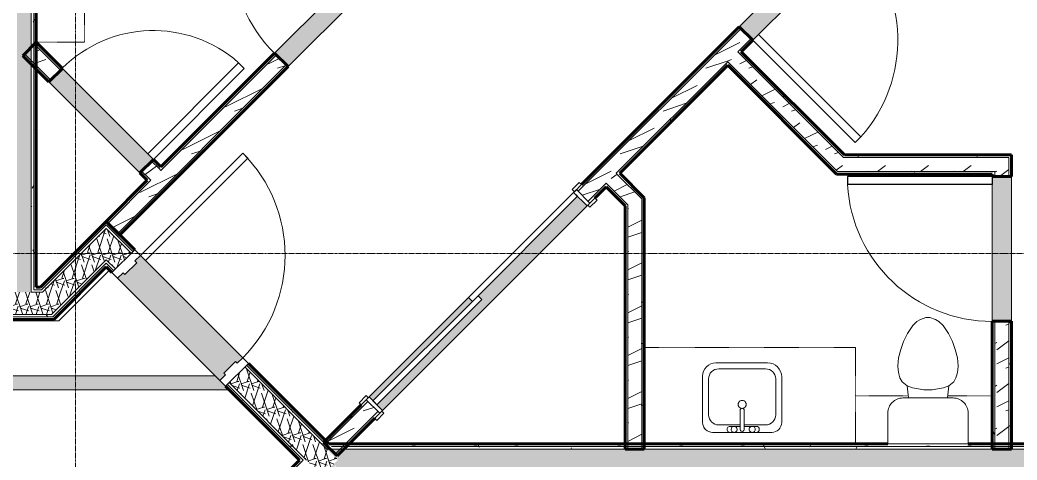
# Model space of a CAD drawing. Header units: inches. Extents: x -4169 to -1846, y 9706 to 12377.
# Drawn here: x -2514.2 to -2266.1, y 10415.8 to 10525.3 of the extents above; entities that cross this region are included whole.
import ezdxf

# ---------------------------------------------------------------- set-up
doc = ezdxf.new("R2010")
doc.units = ezdxf.units.IN
doc.header["$MEASUREMENT"] = 0
doc.linetypes.add('Dash', pattern=[0.25, 0.125, -0.125])
doc.linetypes.add('Grid Line 1_2_', pattern=[0.8749999999999999, 0.4999999999999999, -0.125, 0.125, -0.125])
for name, color, linetype, lineweight in [('0-1', 7, 'Continuous', 5), ('0-2', 7, 'Continuous', 18), ('A-DOOR', 31, 'Continuous', 18), ('A-DOOR-1', 250, 'Continuous', 9), ('A-DOOR-2', 90, 'Continuous', 30), ('A-DOOR-6', 31, 'Continuous', 30), ('A-DOOR-7', 31, 'Continuous', 9), ('A-DOOR-FRAM', 31, 'Continuous', 30), ('A-DOOR-FRAM-1', 90, 'Continuous', 30), ('A-FLOR-2', 7, 'Continuous', 18), ('A-WALL', 113, 'Continuous', 18), ('A-WALL-1', 8, 'Continuous', 5), ('A-WALL-3', 50, 'Continuous', 60), ('A-WALL-4', 7, 'Continuous', 18), ('A-WALL-PATT-1', 250, 'Continuous', 9), ('A-WALL-PATT-2', 253, 'Continuous', 9), ('A-WALL-PATT-4', 111, 'Continuous', 9), ('I-WALL', 2, 'Continuous', 18), ('I-WALL-2', 2, 'Continuous', 5), ('I-WALL-3', 2, 'Continuous', 60), ('P-SANR-FIXT-2', 250, 'Continuous', 9), ('Q-CASE-HDLN-1', 250, 'Dash', 9), ('S-BEAM', 12, 'Continuous', 9), ('S-GRID-1', 1, 'Grid Line 1_2_', 9)]:
    doc.layers.add(name, color=color, linetype=linetype, lineweight=lineweight)
pattern_1 = [(0, (0, 0), (20.48, 5.12), [0.845, -14.515, 0.845, -14.515, -81.92]), (0, (0, 0), (20.48, 5.12), [-30.72, 0.845, -29.875, 0.845, -14.515, -35.84]), (0, (0, 0), (20.48, 5.12), [-76.8, 0.845, -9.395, 0.845, -24.755]), (120, (7.68, 2.56), (-14.67405006737632, 15.1762002695053), [0.8449999999999999, -14.515, 0.8449999999999999, -14.515, -81.91999999999999]), (120, (7.68, 2.56), (-14.67405006737632, 15.1762002695053), [-30.72, 0.8449999999999999, -29.875, 0.8449999999999999, -14.515, -35.84]), (120, (7.68, 2.56), (-14.67405006737632, 15.1762002695053), [-76.79999999999998, 0.8449999999999999, -9.394999999999998, 0.8449999999999999, -24.755]), (240, (10.24, 12.8), (-5.805949932623669, -20.2962002695053), [0.845, -14.515, 0.845, -14.515, -81.92]), (240, (10.24, 12.8), (-5.805949932623669, -20.2962002695053), [-30.72, 0.845, -29.875, 0.845, -14.515, -35.84]), (240, (10.24, 12.8), (-5.805949932623669, -20.2962002695053), [-76.8, 0.845, -9.395, 0.845, -24.755])]
pattern_2 = [(216.87, (4.265, 10.662), (31.98716190389133, 21.32545714244463), [5.331, -47.981]), (206.565, (10.662, 7.464), (-10.66247606731217, -10.66200980650436), [11.921, -11.921]), (198.435, (10.662, 2.132), (-21.3244936496746, -10.66258686177925), [6.743999999999999, -26.974])]
pattern_3 = [(161.57, (0.32, 0.32), (-2.560496184573631, -0.0005373861552858683), [0, -18.214, 2.022, 0]), (18.43, (-0.32, 0.32), (-2.560496184573631, 0.0005373861552860904), [0, -18.214, 2.022, 0]), (108.43, (0.32, 0.32), (1.279220909290681, -6.400876726295667), [6.069999999999999, -14.166]), (71.57, (-0.32, 0.32), (1.279220909290681, 6.400876726295667), [6.07, -14.166])]

# ---------------------------------------------------------------- blocks, each defined once
blk = doc.blocks.new('OD_CW_Upper Cabinet - OD_CW_Upper Cabinet-1880938-ENLARGED RCP - 2ND FLOOR PLAN')
at = {"layer": 'Q-CASE-HDLN-1'}
for p, q in [((0.7377049180327883, -12.00000000000026), (13.77857795175512, -12.00000000000026)), ((23.69683188431338, -12.00000000000026), (36.73770491802802, -12.00000000000026)), ((36.73770491802802, -12.00000000000026), (36.73770491802802, -24.00000000000029))]:
    blk.add_line(p, q, dxfattribs=at)
blk = doc.blocks.new('Single-Flush - 36_ x 84_-1372839-ENLARGED RCP - 2ND FLOOR PLAN')
at = {"layer": 'A-DOOR-1'}
blk.add_arc((18.00000000000094, 2.374999999999582), 36.06659275674493, 93.17885224191846, 179.9999999999998, dxfattribs=at)
at = {"layer": 'A-DOOR-2'}
for p, q in [((16, 2.374999999999781), (16, 38.38609708243906)), ((18.00000000000094, 38.38609708243906), (16, 38.38609708243906)), ((18.00000000000094, 2.374999999999781), (18.00000000000094, 38.38609708243906)), ((18.00000000000094, 2.374999999999781), (16, 2.374999999999781))]:
    blk.add_line(p, q, dxfattribs=at)
blk = doc.blocks.new('Single-Flush - 32_ x 84_-1372862-ENLARGED RCP - 2ND FLOOR PLAN')
at = {"layer": 'A-DOOR-1'}
blk.add_arc((16.00000000000093, 2.37499999999944), 32.06659275674492, 93.57587052023096, 179.9999999999998, dxfattribs=at)
at = {"layer": 'A-DOOR-2'}
for p, q in [((14, 2.374999999999781), (14, 34.37916177666408)), ((16.00000000000093, 34.37916177666408), (14, 34.37916177666408)), ((16.00000000000093, 2.374999999999781), (16.00000000000093, 34.37916177666408)), ((16.00000000000093, 2.374999999999781), (14, 2.374999999999781))]:
    blk.add_line(p, q, dxfattribs=at)
blk = doc.blocks.new('FOLDING_SLIDING CLOSET - 72_ x 80_-1372885-ENLARGED RCP - 2ND FLOOR PLAN')
at = {"layer": 'A-DOOR-1'}
for p, q in [((-38.75000000000009, 3.250000000038078), (-36.25000000000008, 3.250000000038078)), ((-38.75000000000009, 2.500000000038504), (-38.75000000000009, 3.250000000038078)), ((-36.25000000000008, 2.500000000038504), (-38.75000000000009, 2.500000000038504)), ((-36.25000000000008, 3.250000000038078), (-36.25000000000008, 2.500000000038504)), ((36.24999999999989, 3.250000000038078), (38.74999999999988, 3.250000000038078)), ((36.24999999999989, 2.500000000038504), (36.24999999999989, 3.250000000038078)), ((38.74999999999988, 2.500000000038504), (36.24999999999989, 2.500000000038504)), ((38.74999999999988, 3.250000000038078), (38.74999999999988, 2.500000000038504)), ((-38.75000000000009, -2.250000000000026), (-36.25000000000011, -2.250000000000026)), ((-38.75000000000009, -3.000000000000026), (-38.75000000000009, -2.250000000000026)), ((-36.25000000000011, -2.250000000000026), (-36.25000000000011, -3.000000000000026)), ((36.24999999999987, -2.250000000000026), (38.74999999999987, -2.250000000000026)), ((36.24999999999987, -3.000000000000026), (36.24999999999987, -2.250000000000026)), ((38.74999999999987, -2.250000000000026), (38.74999999999987, -3.000000000000026)), ((-36.25000000000011, -3.000000000000026), (-38.75000000000009, -3.000000000000026)), ((38.74999999999987, -3.000000000000026), (36.24999999999987, -3.000000000000026))]:
    blk.add_line(p, q, dxfattribs=at)
at = {"layer": 'A-DOOR-2'}
for p, q in [((-1.000000000000097, 0.5000000000000034), (35.99999999999987, 0.5000000000000034)), ((-1.000000000000092, -0.8750000000000295), (-1.000000000000092, 0.5000000000000034)), ((35.99999999999987, 0.5000000000000034), (35.99999999999987, -0.8750000000000295)), ((-36.0000000000001, -0.8750000000000295), (0.9999999999999057, -0.8750000000000295)), ((-36.0000000000001, -2.250000000000026), (-36.0000000000001, -0.8750000000000295)), ((0.9999999999999057, -2.250000000000026), (-36.0000000000001, -2.250000000000026)), ((35.99999999999988, -0.8750000000000295), (-1.000000000000092, -0.8750000000000295)), ((0.9999999999999057, -0.8750000000000295), (0.9999999999999057, -2.250000000000026))]:
    blk.add_line(p, q, dxfattribs=at)
at = {"layer": 'A-DOOR-FRAM-1'}
for p, q in [((-37.00000000000011, 2.500000000038503), (-36.00000000000009, 2.500000000038503)), ((-37.00000000000011, -2.250000000000026), (-37.00000000000011, 2.500000000038503)), ((-36.00000000000009, 2.500000000038503), (-36.00000000000009, -2.250000000000026)), ((35.99999999999989, 2.500000000000038), (36.99999999999989, 2.500000000000038)), ((35.99999999999989, -2.249999999999949), (35.99999999999989, 2.500000000000038)), ((36.99999999999989, 2.500000000000038), (36.99999999999989, -2.249999999999949)), ((-36.00000000000009, -2.250000000000026), (-37.00000000000011, -2.250000000000026)), ((36.99999999999989, -2.249999999999949), (35.99999999999989, -2.249999999999949))]:
    blk.add_line(p, q, dxfattribs=at)
blk = doc.blocks.new('M_Sink Vanity-Square - 500 x 440mm-1352614-ENLARGED RCP - 2ND FLOOR PLAN')
at = {"layer": 'P-SANR-FIXT-2'}
for p, q in [((7.960206321459207, 7.092338626521206), (-6.72483304450216, 7.092338626521206)), ((7.960206321459207, 7.092338626521206), (-6.72483304450216, 7.092338626521206)), ((0.1176866364199141, 5.217338626521082), (-5.224833048619394, 5.217338626521082)), ((3.617686636420392, 7.09233862652119), (-2.882313363579914, 7.09233862652119)), ((-2.882313363579915, 5.592338626521194), (0.1176866364199142, 5.592338626521194)), ((0.1176866364199141, 6.328534093688524), (0.1176866364199141, 1.590181973732988)), ((1.117686636419917, 6.328534093688521), (1.117686636419917, 1.590181973732988)), ((1.117686636419917, 5.592338626521215), (3.617686636420392, 5.592338626521215)), ((6.460206321459268, 5.217338626521471), (1.117686636419917, 5.217338626521471)), ((-9.224833044502127, 4.592338626521225), (-9.224833044502127, -6.730496023265159)), ((-9.224833044502127, 4.592338626521225), (-9.224833044502127, -6.730496023265159)), ((-7.724833048619226, 2.717338626521233), (-7.724833048619226, -6.230496019147965)), ((8.96020632145928, -6.230496019148079), (8.96020632145928, 2.717338626521476)), ((10.46020632145958, -6.909627235334674), (10.46020632145958, 4.592338626520832)), ((10.46020632145958, -6.909627235334674), (10.46020632145958, 4.592338626520832)), ((-5.224833048619141, -8.730496019148047), (6.460206321459311, -8.730496019148047)), ((-5.724833048619284, -10.230496019148), (7.139337537646255, -10.230496019148)), ((-5.724833048619284, -10.230496019148), (7.139337537646255, -10.230496019148))]:
    blk.add_line(p, q, dxfattribs=at)
for centre, radius, start, end in [((-6.724833044502144, 4.592338626521225), 2.49999999999998, 90.00000000000031, 180), ((-6.724833044502144, 4.592338626521225), 2.49999999999998, 90.00000000000031, 180), ((-5.224833048619378, 2.717338626521233), 2.499999999999846, 90.00000000000034, 180), ((-2.882313363579915, 6.34233862652119), 0.7499999999999981, 90.00000000000037, 269.9999999999996), ((-1.882313363579992, 6.342338626521201), 0.7499999999999964, 359.9999999999996, 179.9999999999997), ((-1.882313363579992, 6.342338626521201), 0.7499999999999966, 180.0000000000001, 2.544443745170813e-13), ((0.6176866364199157, 6.328534093688521), 0.5000000000000021, 359.9999999999996, 179.9999999999996), ((2.617686636419992, 6.34233862652119), 0.7499999999999988, 359.9999999999996, 179.9999999999997), ((2.617686636419992, 6.342338626521196), 0.7499999999999976, 180.0000000000001, 359.9999999999994), ((3.617686636420392, 6.342338626521201), 0.7499999999999869, 269.9999999999996, 89.99999999999993), ((6.460206321459268, 2.717338626521459), 2.500000000000015, 2.989721400575706e-13, 90.00000000000007), ((7.960206321459204, 4.59233862652083), 2.500000000000379, 1.272221872585407e-14, 89.99999999999999), ((7.960206321459207, 4.592338626520832), 2.500000000000377, 359.9999999999996, 90.00000000000006), ((0.6176866364199195, 0.1250000000002011), 0.9999999999999981, 359.9999999999996, 179.9999999999997), ((0.6176866364199196, 0.1250000000002014), 0.9999999999999978, 180.0000000000001, 3.053332494204976e-13), ((0.6176866364199157, 1.590181973732988), 0.500000000000001, 180, 5.088887490341627e-14), ((-5.724833048619282, -6.730496023265157), 3.499999995882848, 180, 269.9999999999997), ((-5.724833048619284, -6.730496023265159), 3.499999995882846, 179.9999999999999, 269.9999999999997), ((-5.224833048619141, -6.230496019147965), 2.500000000000086, 180, 269.9999999999997), ((6.460206321459311, -6.230496019148079), 2.499999999999967, 269.9999999999996, 4.452776554048924e-14), ((7.139337537646252, -6.909627235334671), 3.320868783813329, 269.9999999999996, 359.9999999999997), ((7.139337537646255, -6.909627235334674), 3.320868783813327, 269.9999999999996, 4.452776554048924e-14)]:
    blk.add_arc(centre, radius, start, end, dxfattribs=at)
blk = doc.blocks.new('OD_CW_Countertop - OD_CW_Countertop-2399878-ENLARGED RCP - 2ND FLOOR PLAN')
at = {"layer": 'Q-CASE-HDLN-1'}
for p, q in [((0.7377049180327883, -2.589040093425925e-13), (53.33026017200721, -2.589040093425925e-13)), ((53.33026017200721, -2.589040093425925e-13), (53.33026017200721, -24.00000000000029))]:
    blk.add_line(p, q, dxfattribs=at)
blk = doc.blocks.new('Toilet-Domestic-3D - Toilet-Domestic-3D-1372870-ENLARGED RCP - 2ND FLOOR PLAN')
at = {"layer": 'P-SANR-FIXT-2'}
for p, q in [((-5.127195089653483, 8.000000000000119), (-3.739764113511693, 10.0000000000001)), ((-3.739764113511675, 10.00000000000013), (-2.739764113511752, 11.00000000000004)), ((-2.739764113511752, 11.00000000000004), (-1.873738709727293, 11.50000000000007)), ((-1.8737387097273, 11.50000000000006), (-0.5000000000001319, 12.00000000000002)), ((-0.5000000000001313, 12.00000000000002), (0.5000000000001497, 12.00000000000002)), ((0.5000000000001499, 12.00000000000002), (1.87373870972732, 11.50000000000006)), ((1.873738709727307, 11.50000000000006), (2.73976411351174, 11.00000000000005)), ((2.739764113511739, 11.00000000000005), (3.73976411351172, 10.00000000000006)), ((3.739764113511725, 10.00000000000005), (5.127195089653514, 8.00000000000006)), ((-6.059810405963483, 6.000000000000149), (-5.127195089653489, 8.000000000000112)), ((5.12719508965351, 8.000000000000068), (6.059810405963534, 6.000000000000026)), ((-6.787750874495902, 4.000000000000084), (-6.05981040596345, 6.000000000000223)), ((6.05981040596353, 6.000000000000034), (6.787750874495948, 3.999999999999969)), ((-7.325688514504693, 1.99238939618356), (-6.787750874495926, 4.000000000000002)), ((6.787750874495935, 4.000000000000014), (7.325688514504699, 1.99238939618353)), ((-7.50000000000002, -2.626845807189435e-14), (-7.325688514504699, 1.992389396183531)), ((7.325688514504699, 1.992389396183527), (7.50000000000002, -8.759659664292484e-14)), ((-7.412844257252363, -0.9961946980916817), (-7.50000000000002, -3.647082635893638e-14)), ((-7.235846299147757, -1.999999999999842), (-7.412844257252363, -0.9961946980916907)), ((-6.967897106716618, -2.999999999999916), (-7.235846299147756, -1.999999999999837)), ((7.235846299147753, -1.999999999999948), (6.967897106716618, -2.999999999999932)), ((7.412844257252371, -0.9961946980917603), (7.235846299147749, -1.999999999999968)), ((7.500000000000021, -7.083352582108447e-14), (7.412844257252374, -0.9961946980917403)), ((-6.401133212130356, -3.999999999999926), (-6.967897106716618, -2.999999999999912)), ((-5.209379619536154, -4.999999999999911), (-6.401133212130357, -3.999999999999923)), ((6.401133212130349, -3.999999999999955), (5.209379619536155, -4.999999999999936)), ((6.967897106716618, -2.999999999999936), (6.40113321213035, -3.999999999999953)), ((-3.835640909808955, -5.499999999999876), (-5.209379619536155, -4.99999999999991)), ((-4.861662917351556, -8.023778450744098), (-5.209379619536154, -4.999999999999911)), ((-0.9999999999997728, -5.999999999999972), (-3.835640909808916, -5.499999999999884)), ((0.9999999999997808, -5.999999999999972), (-0.9999999999997728, -5.999999999999972)), ((3.835640909808861, -5.499999999999932), (0.9999999999997848, -5.999999999999972)), ((5.209379619536155, -4.999999999999937), (3.835640909808857, -5.499999999999933)), ((4.861662917351547, -8.023778450744098), (5.209379619536154, -4.999999999999936)), ((6.24999999999998, -8.023778450744098), (-6.250000000000018, -8.023778450744098)), ((-9.976221549255797, -11.74999999999998), (-9.976221549255797, -19.47622154925572)), ((9.976221549255834, -19.47622154925572), (9.976221549255834, -11.74999999999989)), ((-9.976221549255797, -19.47622154925572), (9.976221549255834, -19.47622154925572))]:
    blk.add_line(p, q, dxfattribs=at)
for centre, radius, start, end in [((-6.249999999999996, -11.74999999999996), 3.726221549255814, 90.00000000000034, 180.0000000000004), ((6.250000000000004, -11.74999999999991), 3.726221549255821, 3.244165775092787e-13, 90.00000000000044)]:
    blk.add_arc(centre, radius, start, end, dxfattribs=at)
blk = doc.blocks.new('OD_CW_Upper Cabinet - OD_CW_Upper Cabinet-V77-ENLARGED RCP - 2ND FLOOR PLAN')
at = {"layer": 'Q-CASE-HDLN-1'}
for p, q in [((34.73770491801893, 11.99999999999999), (34.73770491801893, 24.00000000000003)), ((0.7377049180327883, 11.99999999999999), (11.81307618210575, 11.99999999999999)), ((21.66233365034845, 11.99999999999999), (34.73770491801893, 11.99999999999999))]:
    blk.add_line(p, q, dxfattribs=at)
blk = doc.blocks.new('CTR - 1st Phase - Unit Layouts_rvt-1-ENLARGED RCP - 2ND FLOOR PLAN')
at = {"layer": 'A-WALL-1'}
for points in [[(-2331.831734720993, 10520.256557102), (-2306.375890598337, 10545.71240122477), (-2309.734647808981, 10549.0711584354), (-2335.190491931638, 10523.61531431263), (-2332.273676459236, 10520.69849884024)], [(-2447.455038503777, 10513.70547424709), (-2421.999194381047, 10539.16131836979), (-2425.357951591682, 10542.52007558043), (-2450.813795714411, 10517.06423145773), (-2447.896980242018, 10514.14741598533)], [(-2484.337847723988, 10487.25249004937), (-2480.979090513353, 10490.61124726001), (-2503.606507511321, 10513.23866425798), (-2506.965264721958, 10509.87990704734), (-2484.956566157548, 10487.87120848293)], [(-2272.24655082083, 10450.33604155054), (-2267.49655082083, 10450.33604155054), (-2267.496550820902, 10486.33604155054), (-2272.246550820902, 10486.33604155054), (-2272.246550820902, 10470.3215713938)]]:
    blk.add_hatch(color=256, dxfattribs=at).paths.add_polyline_path(points, flags=0)
h = blk.add_hatch(color=256, dxfattribs=at)
h.paths.add_polyline_path([(-2423.963083906425, 10428.12520791615), (-2373.051395661082, 10479.03689616172), (-2375.43788104762, 10481.4233815482), (-2400.186618389092, 10456.67464420661), (-2399.214346564958, 10455.70237238248), (-2425.377297468801, 10429.53942147852), (-2424.67019068761, 10428.83231469733)], flags=0)
h.paths.add_polyline_path([(-2426.349569292935, 10430.51169330265), (-2401.600831951462, 10455.26043064424), (-2402.573103775595, 10456.23270246836), (-2427.321841117069, 10431.48396512678), (-2426.614734335877, 10430.77685834559)], flags=0)
at = {"layer": 'A-WALL-PATT-1'}
h = blk.add_hatch(dxfattribs=at)
h.set_pattern_fill('FP_1', color=256, style=0, pattern_type=2)
h.set_pattern_definition(pattern_1)
h.paths.add_polyline_path([(-2437.713609239592, 10420.20831352772), (-2427.587006160011, 10430.33491660736), (-2428.02894789825, 10430.77685834559), (-2438.135551034576, 10420.63025532271), (-2437.756324120359, 10420.25102840849)], flags=0)
h.paths.add_polyline_path([(-2375.261104352325, 10482.66081841528), (-2334.748550193395, 10523.17337257439), (-2335.190491931638, 10523.61531431263), (-2375.703046090568, 10483.10276015352)], flags=0)
h.paths.add_polyline_path([(-2309.292706070738, 10548.62921669716), (-2267.792013915589, 10590.1299088525), (-2268.675897392073, 10590.1299088525), (-2309.734647808981, 10549.0711584354)], flags=0)
h = blk.add_hatch(dxfattribs=at)
h.set_pattern_fill('FP_1', color=256, style=0, pattern_type=2)
h.set_pattern_definition(pattern_1)
h.paths.add_polyline_path([(-2435.511283813807, 10417.04599082556), (-2435.620475585593, 10417.35169971341), (-2435.718734143629, 10417.25344115538)], flags=0)
h.paths.add_polyline_path([(-2433.18277918859, 10419.78939611043), (-2432.298895712108, 10419.78939611043), (-2424.670190687609, 10427.41810113496), (-2425.112132425853, 10427.8600428732), (-2432.801918671255, 10420.17025662777)], flags=0)
h.paths.add_polyline_path([(-2372.344288879922, 10479.74400294289), (-2367.858347385315, 10484.22994443751), (-2368.300289123558, 10484.67188617576), (-2372.786230618165, 10480.18594468113)], flags=0)
h.paths.add_polyline_path([(-2365.383473651169, 10486.70481817167), (-2337.62953248967, 10514.4587593333), (-2338.071474227909, 10514.90070107154), (-2365.825415389408, 10487.14675990992)], flags=0)
h.paths.add_polyline_path([(-2335.154658755521, 10516.93363306746), (-2331.831734720993, 10520.256557102), (-2332.273676459236, 10520.69849884024), (-2335.596600493762, 10517.3755748057)], flags=0)
h.paths.add_polyline_path([(-2306.375890598337, 10545.71240122477), (-2303.858382970859, 10548.22990885226), (-2304.742266447343, 10548.22990885226), (-2306.817832336581, 10546.15434296302)], flags=0)
h.paths.add_polyline_path([(-2300.358382970868, 10551.72990885227), (-2266.083382970791, 10586.00490885249), (-2266.967266447275, 10586.00490885249), (-2301.242266447351, 10551.72990885227)], flags=0)
h = blk.add_hatch(dxfattribs=at)
h.set_pattern_fill('FP_1', color=256, style=0, pattern_type=2)
h.set_pattern_definition(pattern_1)
h.paths.add_polyline_path([(-2492.249719703851, 10474.74442399186), (-2481.597808946913, 10485.39633474878), (-2482.039750685155, 10485.83827648702), (-2492.691661442094, 10475.1863657301)], flags=0)
h.paths.add_polyline_path([(-2479.122935212758, 10487.87120848293), (-2450.371853976166, 10516.62228971949), (-2450.813795714411, 10517.06423145773), (-2479.564876951001, 10488.31315022117)], flags=0)
h.paths.add_polyline_path([(-2424.91600985344, 10542.07813384219), (-2424.474068115192, 10542.52007558043), (-2424.916009853434, 10542.96201731868), (-2425.357951591682, 10542.52007558043)], flags=0)
h = blk.add_hatch(dxfattribs=at)
h.set_pattern_fill('FP_1', color=256, style=0, pattern_type=2)
h.set_pattern_definition(pattern_1)
h.paths.add_polyline_path([(-2309.30706723822, 10491.08604155026), (-2308.423183761738, 10491.08604155026), (-2334.71271701728, 10517.3755748057), (-2335.154658755522, 10516.93363306746), (-2310.756814706521, 10492.53578901856)], flags=0)
h = blk.add_hatch(dxfattribs=at)
h.set_pattern_fill('FP_1', color=256, style=0, pattern_type=2)
h.set_pattern_definition(pattern_1)
h.paths.add_polyline_path([(-2310.756814706521, 10486.96104155026), (-2310.131814706519, 10486.96104155026), (-2337.62953248967, 10514.4587593333), (-2338.071474227909, 10514.01681759506), (-2311.015698183003, 10486.96104155026)], flags=0)
h = blk.add_hatch(dxfattribs=at)
h.set_pattern_fill('FP_1', color=256, style=0, pattern_type=2)
h.set_pattern_definition(pattern_1)
h.paths.add_polyline_path([(-2482.481692423397, 10485.39633474878), (-2482.039750685155, 10485.83827648702), (-2483.895905985747, 10487.69443178761), (-2484.337847723988, 10487.25249004937), (-2482.923634161639, 10485.83827648702)], flags=0)
h.paths.add_polyline_path([(-2506.965264721958, 10509.87990704734), (-2506.523322983715, 10510.32184878559), (-2510.12373667934, 10513.92226248121), (-2510.12373667934, 10513.03837900472), (-2507.407206460201, 10510.32184878559)], flags=0)
h = blk.add_hatch(dxfattribs=at)
h.set_pattern_fill('FP_1', color=256, style=0, pattern_type=2)
h.set_pattern_definition(pattern_1)
h.paths.add_polyline_path([(-2267.496550820912, 10491.08604155035), (-2267.496550820912, 10491.71104155027), (-2309.04818376174, 10491.71104155027), (-2308.423183761738, 10491.08604155035), (-2268.121550820911, 10491.08604155035)], flags=0)
h = blk.add_hatch(dxfattribs=at)
h.set_pattern_fill('FP_1', color=256, style=0, pattern_type=2)
h.set_pattern_definition(pattern_1)
h.paths.add_polyline_path([(-2268.121550820767, 10419.78939611043), (-2267.496550820767, 10419.78939611043), (-2267.49655082083, 10450.33604155054), (-2268.121550820767, 10450.33604155054), (-2268.121550820767, 10430.10473955503)], flags=0)
h.paths.add_polyline_path([(-2268.121550820911, 10486.33604155054), (-2267.496550820902, 10486.33604155054), (-2267.496550820912, 10491.08604155026), (-2268.121550820911, 10491.08604155026), (-2268.121550820911, 10486.96104155035)], flags=0)
h = blk.add_hatch(dxfattribs=at)
h.set_pattern_fill('FP_1', color=256, style=0, pattern_type=2)
h.set_pattern_definition(pattern_1)
h.paths.add_polyline_path([(-2309.30706723822, 10486.96104155026), (-2271.621550820904, 10486.96104155034), (-2271.621550820972, 10487.58604155027), (-2310.756814706521, 10487.58604155026), (-2310.131814706519, 10486.96104155026)], flags=0)
h = blk.add_hatch(dxfattribs=at)
h.set_pattern_fill('FP_1', color=256, style=0, pattern_type=2)
h.set_pattern_definition(pattern_1)
h.paths.add_polyline_path([(-2272.24655082083, 10419.7893961404), (-2271.62155082083, 10419.7893961404), (-2271.62155082083, 10450.33604155054), (-2272.24655082083, 10450.33604155054), (-2272.24655082083, 10423.12698227635)], flags=0)
h.paths.add_polyline_path([(-2272.246550820902, 10486.33604155054), (-2271.621550820904, 10486.33604155054), (-2271.621550820904, 10486.96104155027), (-2272.246550820902, 10486.96104155027), (-2272.246550820902, 10486.84943440748)], flags=0)
h = blk.add_hatch(dxfattribs=at)
h.set_pattern_fill('FP_1', color=256, style=0, pattern_type=2)
h.set_pattern_definition(pattern_1)
h.paths.add_polyline_path([(-2359.464106074705, 10419.78939611043), (-2358.839106074821, 10419.78939611043), (-2358.839106074834, 10480.16045059536), (-2359.464106074704, 10480.78545059541), (-2359.464106074705, 10430.10473955503)], flags=0)
at = {"layer": 'A-WALL-PATT-2'}
h = blk.add_hatch(dxfattribs=at)
h.set_pattern_fill('FP_2', color=256, style=0, pattern_type=2)
h.set_pattern_definition(pattern_2)
h.paths.add_polyline_path([(-2435.718734143629, 10417.25344115538), (-2435.620475585593, 10417.35169971341), (-2436.044691822302, 10418.53939611043), (-2437.2946918223, 10419.78939611043), (-2437.553575298782, 10419.08828231052), (-2436.044691822302, 10417.57939883405)], flags=0)
h.paths.add_polyline_path([(-2437.2946918223, 10419.78939611043), (-2433.18277918859, 10419.78939611043), (-2425.112132425853, 10427.86004287321), (-2427.587006160011, 10430.33491660736), (-2437.713609239592, 10420.20831352772), (-2437.553575298782, 10420.04827958691)], flags=0)
h.paths.add_polyline_path([(-2372.786230618165, 10480.18594468113), (-2332.273676459236, 10520.69849884024), (-2334.748550193395, 10523.17337257439), (-2375.261104352325, 10482.66081841528), (-2372.874618965786, 10480.27433302875)], flags=0)
h.paths.add_polyline_path([(-2306.817832336581, 10546.15434296302), (-2266.342266447275, 10586.62990885249), (-2271.292013915579, 10586.62990885249), (-2309.292706070738, 10548.62921669716), (-2308.893398225836, 10548.22990885226)], flags=0)
h = blk.add_hatch(dxfattribs=at)
h.set_pattern_fill('FP_2', color=256, style=0, pattern_type=2)
h.set_pattern_definition(pattern_2)
h.paths.add_polyline_path([(-2489.774845969701, 10472.2695502577), (-2447.896980242018, 10514.14741598534), (-2450.371853976166, 10516.62228971949), (-2492.249719703851, 10474.74442399186)], flags=0)
h.paths.add_polyline_path([(-2422.441136119289, 10539.60326010804), (-2421.557252642799, 10540.48714358453), (-2424.032126376951, 10542.96201731868), (-2424.91600985344, 10542.07813384219), (-2424.032126376951, 10541.1942503657)], flags=0)
h = blk.add_hatch(dxfattribs=at)
h.set_pattern_fill('FP_2', color=256, style=0, pattern_type=2)
h.set_pattern_definition(pattern_2)
h.paths.add_polyline_path([(-2481.597808946913, 10485.39633474878), (-2479.122935212757, 10487.87120848293), (-2481.421032251593, 10490.16930552177), (-2483.895905985747, 10487.69443178761), (-2481.810844413286, 10485.60937021516)], flags=0)
h.paths.add_polyline_path([(-2506.523322983715, 10510.32184878559), (-2504.048449249564, 10512.79672251974), (-2510.12373667934, 10518.87200994951), (-2510.12373667934, 10513.92226248121), (-2506.739877430703, 10510.53840323257)], flags=0)
h = blk.add_hatch(dxfattribs=at)
h.set_pattern_fill('FP_2', color=256, style=0, pattern_type=2)
h.set_pattern_definition(pattern_2)
h.paths.add_polyline_path([(-2310.756814706521, 10487.58604155026), (-2305.807067238214, 10487.58604155034), (-2335.596600493762, 10517.3755748057), (-2338.071474227909, 10514.90070107154), (-2316.141061151472, 10492.97028799519)], flags=0)
h = blk.add_hatch(dxfattribs=at)
h.set_pattern_fill('FP_2', color=256, style=0, pattern_type=2)
h.set_pattern_definition(pattern_2)
h.paths.add_polyline_path([(-2271.621550820972, 10487.58604155027), (-2268.121550820911, 10487.58604155034), (-2268.121550820911, 10491.08604155026), (-2309.30706723822, 10491.08604155026), (-2305.807067238214, 10487.58604155034), (-2304.923183761732, 10487.58604155027)], flags=0)
h = blk.add_hatch(dxfattribs=at)
h.set_pattern_fill('FP_2', color=256, style=0, pattern_type=2)
h.set_pattern_definition(pattern_2)
h.paths.add_polyline_path([(-2359.464106074824, 10475.83570312705), (-2359.464106074834, 10480.78545059536), (-2365.825415389412, 10487.14675990991), (-2368.300289123558, 10484.67188617576), (-2362.080222598346, 10478.45181965056)], flags=0)
h = blk.add_hatch(dxfattribs=at)
h.set_pattern_fill('FP_2', color=256, style=0, pattern_type=2)
h.set_pattern_definition(pattern_2)
h.paths.add_polyline_path([(-2271.483957689834, 10419.78939611043), (-2268.121550820767, 10419.78939611043), (-2268.12155082083, 10450.33604155054), (-2271.62155082083, 10450.33604155054), (-2271.621550820767, 10419.78939611043)], flags=0)
h.paths.add_polyline_path([(-2268.121550820911, 10486.33604155054), (-2268.121550820911, 10487.58604155027), (-2271.621550820904, 10487.58604155027), (-2271.621550820904, 10486.33604155054), (-2268.34476510658, 10486.33604155054)], flags=0)
h = blk.add_hatch(dxfattribs=at)
h.set_pattern_fill('FP_2', color=256, style=0, pattern_type=2)
h.set_pattern_definition(pattern_2)
h.paths.add_polyline_path([(-2362.886552235936, 10419.78939611043), (-2359.464106074823, 10419.78939611043), (-2359.464106074824, 10475.83570312705), (-2362.964106074705, 10479.33570312705), (-2362.96410607483, 10419.78939611043)], flags=0)
at = {"layer": 'A-WALL-3'}
for p, q in [((-2374.46560922349, 10484.34019702058), (-2335.190491931635, 10523.61531431262)), ((-2335.190491931635, 10523.61531431262), (-2331.831734720991, 10520.25655710199)), ((-2513.481509343096, 10516.39615166847), (-2510.122752132459, 10519.75490887911)), ((-2510.122752132459, 10519.75490887911), (-2503.606507511319, 10513.23866425797)), ((-2331.831734720991, 10520.25655710199), (-2334.712717017278, 10517.37557480569)), ((-2479.122935212755, 10488.7550919594), (-2450.813795714408, 10517.06423145772)), ((-2450.813795714408, 10517.06423145772), (-2447.455038503774, 10513.70547424708)), ((-2334.712717017278, 10517.37557480569), (-2309.048183761737, 10491.71104155025)), ((-2506.965264721955, 10509.87990704733), (-2513.481509343096, 10516.39615166847)), ((-2503.606507511319, 10513.23866425797), (-2506.965264721955, 10509.87990704733)), ((-2447.455038503774, 10513.70547424708), (-2489.332904231456, 10471.82760851944)), ((-2338.071474227906, 10514.01681759505), (-2364.941531912924, 10487.1467599099)), ((-2311.015698183, 10486.96104155025), (-2338.071474227906, 10514.01681759504)), ((-2484.337847723984, 10487.25249004936), (-2480.979090513347, 10490.61124725999)), ((-2480.979090513347, 10490.61124725999), (-2479.122935212755, 10488.7550919594)), ((-2309.048183761736, 10491.71104155025), (-2267.496550820909, 10491.71104155034)), ((-2267.496550820909, 10491.71104155034), (-2267.496550820908, 10491.08604155034)), ((-2267.496550820908, 10491.08604155034), (-2267.4965508209, 10486.96104155034)), ((-2482.481692423394, 10485.39633474877), (-2484.337847723984, 10487.25249004936)), ((-2364.941531912924, 10487.1467599099), (-2358.839106074831, 10481.04433407183)), ((-2310.131814706515, 10486.96104155025), (-2311.015698183, 10486.96104155025)), ((-2304.298183761727, 10486.96104155026), (-2310.131814706515, 10486.96104155025)), ((-2272.2465508209, 10486.96104155033), (-2304.298183761726, 10486.96104155026)), ((-2272.246550820899, 10486.33604155052), (-2272.2465508209, 10486.96104155033)), ((-2267.4965508209, 10486.96104155034), (-2267.496550820898, 10486.33604155053)), ((-2492.69166144209, 10475.18636573008), (-2482.481692423393, 10485.39633474877)), ((-2267.496550820898, 10486.33604155053), (-2272.246550820899, 10486.33604155052)), ((-2368.300289123552, 10483.78800269926), (-2371.106852012873, 10480.98143980993)), ((-2363.589106074828, 10479.07681965055), (-2368.300289123553, 10483.78800269926)), ((-2358.839106074831, 10481.04433407183), (-2358.839106074829, 10480.16045059535)), ((-2358.839106074829, 10480.16045059535), (-2358.839106074818, 10474.32681965055)), ((-2363.589106074702, 10418.53939611041), (-2363.589106074828, 10479.07681965055)), ((-2489.332904231456, 10471.82760851944), (-2492.69166144209, 10475.18636573008)), ((-2358.839106074818, 10474.32681965055), (-2358.839106074702, 10418.53939611042)), ((-2272.246550820764, 10418.53939611062), (-2272.246550820827, 10450.33604155052)), ((-2272.246550820827, 10450.33604155052), (-2267.496550820827, 10450.33604155053)), ((-2267.496550820827, 10450.33604155053), (-2267.496550820764, 10418.53939611063)), ((-2438.635549616026, 10420.17025662775), (-2429.266384765323, 10429.5394214785)), ((-2425.907627554707, 10426.18066426784), (-2435.276792405383, 10416.81149941712)), ((-2435.276792405383, 10416.81149941712), (-2438.635549616026, 10420.17025662775)), ((-2358.839106074702, 10418.53939611042), (-2363.589106074702, 10418.53939611041)), ((-2267.496550820764, 10418.53939611063), (-2272.246550820764, 10418.53939611062))]:
    blk.add_line(p, q, dxfattribs=at)
at = {"layer": 'A-WALL-4'}
for p, q in [((-2309.734647808978, 10549.07115843539), (-2335.190491931634, 10523.61531431262)), ((-2331.83173472099, 10520.25655710199), (-2306.375890598334, 10545.71240122476)), ((-2425.357951591679, 10542.52007558042), (-2450.813795714408, 10517.06423145772)), ((-2447.455038503774, 10513.70547424708), (-2421.999194381044, 10539.16131836978)), ((-2375.26110435232, 10482.66081841526), (-2334.748550193392, 10523.17337257438)), ((-2510.564693870701, 10519.31296714087), (-2504.048449249561, 10512.79672251973)), ((-2335.596600493761, 10517.37557480569), (-2332.273676459234, 10520.69849884023)), ((-2513.039567604854, 10516.83809340671), (-2506.523322983713, 10510.32184878557)), ((-2335.154658755519, 10516.93363306745), (-2335.596600493761, 10517.37557480569)), ((-2335.154658755519, 10516.93363306745), (-2309.307067238217, 10491.08604155025)), ((-2450.371853976166, 10516.62228971947), (-2479.122935212755, 10487.87120848292)), ((-2365.825415389409, 10487.1467599099), (-2338.071474227909, 10514.90070107153)), ((-2337.629532489666, 10514.45875933329), (-2338.071474227909, 10514.90070107153)), ((-2337.629532489666, 10514.45875933329), (-2310.756814706518, 10487.58604155025)), ((-2480.979090513349, 10490.61124725999), (-2503.606507511318, 10513.23866425796)), ((-2447.896980242015, 10514.14741598532), (-2489.774845969698, 10472.26955025768)), ((-2506.965264721955, 10509.87990704733), (-2484.337847723984, 10487.25249004936)), ((-2481.421032251589, 10490.16930552175), (-2479.564876950997, 10488.31315022116)), ((-2309.307067238218, 10491.08604155025), (-2308.423183761735, 10491.08604155025)), ((-2308.423183761734, 10491.08604155025), (-2268.121550820908, 10491.08604155034)), ((-2268.121550820901, 10487.58604155034), (-2268.121550820908, 10491.08604155034)), ((-2483.895905985743, 10487.6944317876), (-2482.039750685152, 10485.83827648701)), ((-2479.564876950998, 10488.31315022116), (-2479.122935212755, 10487.87120848292)), ((-2365.383473651165, 10486.70481817166), (-2365.825415389408, 10487.1467599099)), ((-2310.756814706517, 10487.58604155025), (-2305.807067238211, 10487.58604155026)), ((-2305.807067238211, 10487.58604155026), (-2304.923183761729, 10487.58604155026)), ((-2304.923183761728, 10487.58604155026), (-2271.621550820901, 10487.58604155033)), ((-2271.6215508209, 10486.96104155033), (-2271.621550820901, 10487.58604155033)), ((-2271.621550820898, 10486.33604155052), (-2271.6215508209, 10486.96104155033)), ((-2268.1215508209, 10486.96104155034), (-2268.121550820901, 10487.58604155034)), ((-2268.121550820899, 10486.33604155053), (-2268.1215508209, 10486.96104155034)), ((-2481.597808946909, 10485.39633474877), (-2492.249719703849, 10474.74442399184)), ((-2482.039750685152, 10485.83827648701), (-2481.597808946909, 10485.39633474877)), ((-2372.786230618163, 10480.18594468112), (-2368.300289123555, 10484.67188617574)), ((-2367.858347385312, 10484.2299444375), (-2368.300289123554, 10484.67188617574)), ((-2359.464106074832, 10480.78545059534), (-2365.383473651166, 10486.70481817166)), ((-2272.246550820899, 10486.33604155052), (-2272.246550820827, 10450.33604155052)), ((-2267.496550820827, 10450.33604155053), (-2267.496550820898, 10486.33604155053)), ((-2362.964106074829, 10479.33570312703), (-2367.858347385312, 10484.2299444375)), ((-2359.464106074821, 10475.83570312704), (-2359.464106074831, 10480.78545059534)), ((-2423.963083906422, 10428.12520791613), (-2373.051395661132, 10479.03689616166)), ((-2362.964106074826, 10478.45181965055), (-2362.964106074829, 10479.33570312703)), ((-2362.964106074702, 10418.53939611041), (-2362.964106074826, 10478.45181965055)), ((-2359.464106074819, 10474.95181965055), (-2359.464106074821, 10475.83570312704)), ((-2359.464106074702, 10418.53939611042), (-2359.464106074819, 10474.95181965055)), ((-2402.573103775592, 10456.23270246835), (-2427.321841117065, 10431.48396512676)), ((-2271.621550820764, 10418.53939611062), (-2271.621550820827, 10450.33604155052)), ((-2268.121550820764, 10418.53939611062), (-2268.121550820827, 10450.33604155053)), ((-2438.193607877784, 10419.72831488951), (-2427.587006160008, 10430.33491660733)), ((-2435.718734143626, 10417.25344115536), (-2425.11213242585, 10427.86004287319))]:
    blk.add_line(p, q, dxfattribs=at)
at = {"layer": '0-2'}
for name, p, rotation in [('Single-Flush - 36_ x 84_-1372839-ENLARGED RCP - 2ND FLOOR PLAN', (-2436.406495047726, 10528.11277491375), 44.99999999996775), ('OD_CW_Upper Cabinet - OD_CW_Upper Cabinet-1880938-ENLARGED RCP - 2ND FLOOR PLAN', (-2486.123736678135, 10556.49261379713), 269.9999999999662), ('Single-Flush - 36_ x 84_-1372839-ENLARGED RCP - 2ND FLOOR PLAN', (-2320.783191264985, 10534.66385776869), 225.0000000001308), ('Single-Flush - 32_ x 84_-1372862-ENLARGED RCP - 2ND FLOOR PLAN', (-2493.972177617651, 10500.24557715366), 314.9999999999997), ('FOLDING_SLIDING CLOSET - 72_ x 80_-1372885-ENLARGED RCP - 2ND FLOOR PLAN', (-2400.275006736735, 10455.34881899187), 225.0000000001308), ('Single-Flush - 36_ x 84_-1372839-ENLARGED RCP - 2ND FLOOR PLAN', (-2269.871550820863, 10468.33604155053), 90.00000000011383), ('M_Sink Vanity-Square - 500 x 440mm-1352614-ENLARGED RCP - 2ND FLOOR PLAN', (-2333.86442279765, 10429.75673476526), 180), ('OD_CW_Upper Cabinet - OD_CW_Upper Cabinet-V77-ENLARGED RCP - 2ND FLOOR PLAN', (-2271.508845921846, 10443.78939613993), 180)]:
    blk.add_blockref(name, p, dxfattribs=dict(at, rotation=rotation))
for name, p in [('Toilet-Domestic-3D - Toilet-Domestic-3D-1372870-ENLARGED RCP - 2ND FLOOR PLAN', (-2288.246550838065, 10439.26561768965)), ('OD_CW_Countertop - OD_CW_Countertop-2399878-ENLARGED RCP - 2ND FLOOR PLAN', (-2359.576810993839, 10443.78939614121))]:
    blk.add_blockref(name, p, dxfattribs=at)
blk = doc.blocks.new('CTR - 1st Phase - Shell_rvt-1-ENLARGED RCP - 2ND FLOOR PLAN')
at = {"layer": 'A-FLOR-2'}
for p, q in [((-2504.492666945296, 10450.4143961105), (-2491.863033633325, 10463.04402942247)), ((-2636.173736679695, 10450.4143961105), (-2504.492666945296, 10450.4143961105))]:
    blk.add_line(p, q, dxfattribs=at)
at = {"layer": 'S-GRID-1'}
for p, q in [((-2500.323736679715, 9836.179692344087), (-2500.323736679695, 12344.54045190505)), ((-1846.456384802927, 10467.18939611052), (-4136.464459160497, 10467.18939611053))]:
    blk.add_line(p, q, dxfattribs=at)
blk = doc.blocks.new('Dimension Lumber - LVL - 3_5X5_5-2130251-ENLARGED RCP - 2ND FLOOR PLAN')
at = {"layer": 'S-BEAM'}
blk.add_hatch(color=256, dxfattribs=at).paths.add_polyline_path([(-30.3912622788639, 1.749999999987163), (-87.06973135806946, 1.749999999987504), (-83.5697313580706, -1.750000000014087), (87.04560500026786, -1.75000000001511), (87.04560500026786, 1.749999999986481), (3.374705762651956, 1.749999999986822)], flags=0)
for p, q in [((-87.06973135807148, 1.749999999999968), (87.04560500026439, 1.749999999999968)), ((87.04560500026439, -1.750000000000163), (87.04560500026439, 1.749999999999968)), ((-83.56973135807415, -1.750000000000163), (87.04560500026439, -1.750000000000163))]:
    blk.add_line(p, q, dxfattribs=at)
blk = doc.blocks.new('HOLLOW METAL - UNIT DOOR-2125824-ENLARGED RCP - 2ND FLOOR PLAN')
at = {"layer": 'A-DOOR-6'}
for p, q in [((16.2499999999999, -4.249999999999965), (17.9999999999999, -4.249999999999971)), ((16.24999999999985, -40.24999999999997), (16.2499999999999, -4.249999999999965)), ((17.9999999999999, -4.249999999999971), (17.99999999999985, -40.24999999999997)), ((17.99999999999985, -40.24999999999997), (16.24999999999985, -40.24999999999997))]:
    blk.add_line(p, q, dxfattribs=at)
at = {"layer": 'A-DOOR-7'}
blk.add_arc((17.99999999999991, -4.249999999999967), 36.00000000000004, 179.9999999999995, 269.9999999999992, dxfattribs=at)
at = {"layer": 'A-DOOR-FRAM'}
for p, q in [((-20.0000000000001, 3.750000000000011), (-18.00000000000011, 3.750000000000011)), ((-20.0000000000001, -4.249999999999995), (-20.0000000000001, 3.75000000000001)), ((-18.00000000000011, 3.750000000000011), (-18.00000000000011, 1.812500000000015)), ((17.99999999999989, 3.750000000000011), (19.99999999999988, 3.750000000000011)), ((17.99999999999989, 1.812500000000015), (17.99999999999989, 3.750000000000011)), ((19.99999999999988, 3.750000000000011), (19.99999999999988, -4.249999999999995)), ((-18.00000000000011, 1.812500000000015), (-17.37500000000012, 1.812500000000015)), ((-17.37500000000012, 1.812500000000015), (-17.37500000000012, -2.312500000000002)), ((17.37499999999992, 1.812500000000015), (17.99999999999989, 1.812500000000015)), ((17.37499999999992, -2.312500000000002), (17.37499999999992, 1.812500000000015)), ((-18.00000000000011, -2.312500000000002), (-18.00000000000011, -4.249999999999995)), ((-17.37500000000012, -2.312500000000002), (-18.00000000000011, -2.312500000000002)), ((17.99999999999989, -2.312500000000002), (17.37499999999992, -2.312500000000002)), ((17.99999999999989, -4.249999999999995), (17.99999999999989, -2.312500000000002)), ((-18.00000000000011, -4.249999999999995), (-20.0000000000001, -4.249999999999995)), ((19.99999999999988, -4.249999999999995), (17.99999999999989, -4.249999999999995))]:
    blk.add_line(p, q, dxfattribs=at)

msp = doc.modelspace()

# ---------------------------------------------------------------- hatches: boundary and pattern name
at = {"layer": 'A-WALL-PATT-4'}
h = msp.add_hatch(dxfattribs=at)
h.set_pattern_fill('FP_4', color=256, style=0, pattern_type=2)
h.set_pattern_definition(pattern_3)
h.paths.add_polyline_path([(-2511.373736679341, 10457.5393961105), (-2511.373736679338, 10843.13939611051), (-2514.873736679345, 10843.13939611051), (-2514.873736679347, 10457.5393961105)], flags=0)
h = msp.add_hatch(dxfattribs=at)
h.set_pattern_fill('FP_1', color=256, style=0, pattern_type=2)
h.set_pattern_definition(pattern_1)
h.paths.add_polyline_path([(-2511.373736679341, 10458.1643961105), (-2510.748736679353, 10458.1643961105), (-2510.748736679346, 10662.84455536239), (-2511.37373667934, 10662.87990889776), (-2511.373736679341, 10458.34375692584)], flags=0)
h.paths.add_polyline_path([(-2510.748736679346, 10662.87990889776), (-2510.748736679345, 10843.13939611051), (-2511.373736679338, 10843.13939611051), (-2511.37373667934, 10662.87990889776), (-2511.04186060157, 10662.87990889776)], flags=0)
h = msp.add_hatch(dxfattribs=at)
h.set_pattern_fill('FP_1', color=256, style=0, pattern_type=2)
h.set_pattern_definition(pattern_1)
h.paths.add_polyline_path([(-2510.295377390187, 10458.7893961105), (-2510.123736679341, 10458.7893961105), (-2510.12373667934, 10527.77868732986), (-2510.423736678643, 10527.77868732986), (-2510.423736678643, 10547.73113042837), (-2510.12373667934, 10547.73113042837), (-2510.123736680026, 10662.80920182705), (-2510.748736679346, 10662.84455536239), (-2510.748736679347, 10458.7893961105)], flags=0)
h.paths.add_polyline_path([(-2510.123736680026, 10662.87990889776), (-2510.123736679338, 10843.13939611051), (-2510.748736679345, 10843.13939611051), (-2510.748736679346, 10662.87990889776)], flags=0)
h = msp.add_hatch(dxfattribs=at)
h.set_pattern_fill('FP_1', color=256, style=0, pattern_type=2)
h.set_pattern_definition(pattern_1)
h.paths.add_polyline_path([(-2437.553575298782, 10419.16439611043), (-2437.2946918223, 10419.78939611043), (-2457.336322382699, 10439.83102667083), (-2457.77826412094, 10439.38908493259), (-2437.812458775267, 10419.42327958691)], flags=0)
h.paths.add_polyline_path([(-2486.0625353684, 10467.67335618006), (-2485.620593630158, 10468.1152979183), (-2492.691661442022, 10475.18636573003), (-2493.133603180263, 10474.74442399186), (-2486.504477106641, 10468.1152979183)], flags=0)
h = msp.add_hatch(dxfattribs=at)
h.set_pattern_fill('FP_1', color=256, style=0, pattern_type=2)
h.set_pattern_definition(pattern_1)
h.paths.add_polyline_path([(-2508.204747585208, 10458.1643961105), (-2507.945864108728, 10458.1643961105), (-2492.691661442094, 10473.4185987772), (-2493.133603180263, 10473.86054051544), (-2508.829747585209, 10458.1643961105), (-2508.570864108726, 10458.1643961105)], flags=0)
h = msp.add_hatch(dxfattribs=at)
h.set_pattern_fill('FP_4', color=256, style=0, pattern_type=2)
h.set_pattern_definition(pattern_3)
h.paths.add_polyline_path([(-2438.951546071854, 10411.90030881396), (-2435.062458775326, 10415.78939611049), (-2458.220205859182, 10438.94714319435), (-2462.109293155711, 10435.05805589783), (-2439.393487810095, 10412.3422505522)], flags=0)
h.paths.add_polyline_path([(-2490.393564403172, 10463.34232714529), (-2486.504477106641, 10467.23141444182), (-2492.691661442022, 10473.4185987772), (-2496.580748738548, 10469.52951148068), (-2491.277447879649, 10464.22621062176)], flags=0)
h = msp.add_hatch(dxfattribs=at)
h.set_pattern_fill('FP_1', color=256, style=0, pattern_type=2)
h.set_pattern_definition(pattern_1)
h.paths.add_polyline_path([(-2437.004689098686, 10418.53939611043), (-2437.575868514632, 10419.11057552637), (-2437.553575298782, 10419.16439611043), (-2457.77826412094, 10439.38908493259), (-2458.220205859182, 10438.94714319435), (-2437.812458775267, 10418.53939611043), (-2437.2946918223, 10418.53939611043)], flags=0)
h.paths.add_polyline_path([(-2486.504477106641, 10467.23141444182), (-2486.0625353684, 10467.67335618006), (-2492.691661442022, 10474.30248225369), (-2493.133603180263, 10473.86054051544), (-2486.946418844885, 10467.67335618006)], flags=0)
h = msp.add_hatch(dxfattribs=at)
h.set_pattern_fill('FP_4', color=256, style=0, pattern_type=2)
h.set_pattern_definition(pattern_3)
h.paths.add_polyline_path([(-2507.320864108726, 10457.5393961105), (-2500.792689515672, 10457.5393961105), (-2492.691661442034, 10465.64042418414), (-2496.580748738548, 10469.52951148068), (-2508.570864108726, 10457.5393961105), (-2507.945864108728, 10457.5393961105)], flags=0)
h = msp.add_hatch(dxfattribs=at)
h.set_pattern_fill('FP_1', color=256, style=0, pattern_type=2)
h.set_pattern_definition(pattern_1)
h.paths.add_polyline_path([(-2443.282575106547, 10415.34745437225), (-2442.84063336834, 10415.78939611045), (-2462.109293155711, 10435.05805589783), (-2462.55123489395, 10434.61611415959), (-2443.412016844869, 10415.47689611049)], flags=0)
h.paths.add_polyline_path([(-2490.835506141407, 10462.90038540705), (-2490.393564403172, 10463.34232714529), (-2492.691661442028, 10465.64042418414), (-2493.133603180264, 10465.19848244591), (-2491.277447879649, 10463.3423271453)], flags=0)
h = msp.add_hatch(dxfattribs=at)
h.set_pattern_fill('FP_1', color=256, style=0, pattern_type=2)
h.set_pattern_definition(pattern_1)
h.paths.add_polyline_path([(-2444.166458583104, 10415.34745437225), (-2443.724516844861, 10415.78939611045), (-2462.55123489395, 10434.61611415959), (-2462.993176632192, 10434.17417242134), (-2444.60840032131, 10415.78939611045)], flags=0)
h.paths.add_polyline_path([(-2491.277447879649, 10462.45844366881), (-2490.835506141407, 10462.90038540705), (-2492.691661442022, 10464.75654070767), (-2493.133603180263, 10464.31459896943), (-2491.719389617892, 10462.90038540705)], flags=0)
h = msp.add_hatch(dxfattribs=at)
h.set_pattern_fill('FP_4', color=256, style=0, pattern_type=2)
h.set_pattern_definition(pattern_3)
h.paths.add_polyline_path([(-2518.736869400566, 10452.0393961105), (-2506.292689515674, 10452.0393961105), (-2500.792689515672, 10457.5393961105), (-2649.473736679712, 10457.5393961105), (-2649.473736679712, 10452.0393961105), (-2552.502837442082, 10452.0393961105)], flags=0)
h = msp.add_hatch(dxfattribs=at)
h.set_pattern_fill('FP_1', color=256, style=0, pattern_type=2)
h.set_pattern_definition(pattern_1)
h.paths.add_polyline_path([(-2510.123736679341, 10457.5393961105), (-2508.570864108726, 10457.5393961105), (-2507.945864108728, 10458.1643961105), (-2511.373736679341, 10458.1643961105), (-2511.373736679341, 10457.5393961105), (-2510.295377390187, 10457.5393961105)], flags=0)
h.paths.add_polyline_path([(-2636.917757545871, 10457.5393961105), (-2514.873736679347, 10457.5393961105), (-2514.873736679347, 10458.16439611049), (-2643.973736679666, 10458.16439611049), (-2643.973736679714, 10457.5393961105)], flags=0)
h = msp.add_hatch(dxfattribs=at)
h.set_pattern_fill('FP_1', color=256, style=0, pattern_type=2)
h.set_pattern_definition(pattern_1)
h.paths.add_polyline_path([(-2510.123736679341, 10458.16439611049), (-2508.829747585212, 10458.16439611049), (-2508.204747585208, 10458.7893961105), (-2510.748736679347, 10458.7893961105), (-2510.748736679347, 10458.16439611049), (-2510.295377390187, 10458.16439611049)], flags=0)
h.paths.add_polyline_path([(-2636.917757545871, 10458.16439611049), (-2515.498736679341, 10458.16439611049), (-2515.498736679341, 10458.7893961105), (-2643.348736679719, 10458.7893961105), (-2643.348736679718, 10458.1643961105)], flags=0)
h = msp.add_hatch(dxfattribs=at)
h.set_pattern_fill('FP_1', color=256, style=0, pattern_type=2)
h.set_pattern_definition(pattern_1)
h.paths.add_polyline_path([(-2650.723736679709, 10450.7893961105), (-2505.774922562708, 10450.7893961105), (-2505.149922562709, 10451.4143961105), (-2650.723736679709, 10451.4143961105)], flags=0)
h = msp.add_hatch(dxfattribs=at)
h.set_pattern_fill('FP_1', color=256, style=0, pattern_type=2)
h.set_pattern_definition(pattern_1)
h.paths.add_polyline_path([(-2510.295377390187, 10451.4143961105), (-2506.033806039192, 10451.4143961105), (-2505.408806039191, 10452.0393961105), (-2650.098736679709, 10452.0393961105), (-2650.098736679705, 10451.4143961105), (-2514.873736679348, 10451.4143961105)], flags=0)
h = msp.add_hatch(dxfattribs=at)
h.set_pattern_fill('FP_4', color=256, style=0, pattern_type=2)
h.set_pattern_definition(pattern_3)
h.paths.add_polyline_path([(-2435.062458775326, 10413.03939611043), (-2076.173736679343, 10413.03939611042), (-2076.173736679343, 10418.53939611043), (-2436.044691822302, 10418.53939611043), (-2435.511283813807, 10417.04599082556), (-2437.004689098686, 10418.53939611043), (-2437.812458775267, 10418.53939611043), (-2435.062458775298, 10415.78939611049), (-2437.812458775267, 10413.03939611043), (-2437.004689098874, 10413.03939611043), (-2435.511283813823, 10414.53280139547), (-2436.04469182242, 10413.03939611043)], flags=0)
h = msp.add_hatch(dxfattribs=at)
h.set_pattern_fill('FP_1', color=256, style=0, pattern_type=2)
h.set_pattern_definition(pattern_1)
h.paths.add_polyline_path([(-2298.222772387343, 10419.16439611042), (-2076.173736679719, 10419.16439611042), (-2076.173736679719, 10419.78939611043), (-2437.2946918223, 10419.78939611043), (-2436.669691822299, 10419.16439611043), (-2298.501891809363, 10419.16439611042)], flags=0)
h = msp.add_hatch(dxfattribs=at)
h.set_pattern_fill('FP_1', color=256, style=0, pattern_type=2)
h.set_pattern_definition(pattern_1)
h.paths.add_polyline_path([(-2282.375093109956, 10418.53939611043), (-2076.173736679719, 10418.53939611043), (-2076.173736679719, 10419.16439611042), (-2436.669691822301, 10419.16439611043), (-2436.044691822302, 10418.53939611043), (-2298.222772387343, 10418.53939611043)], flags=0)
at = {"layer": 'I-WALL-2'}
msp.add_hatch(color=256, dxfattribs=at).paths.add_polyline_path([(-2464.407390194564, 10435.58838598371), (-2463.037370806015, 10436.95840537226), (-2463.479312544257, 10437.4003471105), (-2460.562497071861, 10440.3171625829), (-2460.12055533362, 10439.87522084466), (-2458.750535945071, 10441.24524023321), (-2484.206380067782, 10466.70108435592), (-2485.576399456332, 10465.33106496738), (-2485.13445771809, 10464.88912322913), (-2488.051273190485, 10461.97230775674), (-2488.493214928727, 10462.41424949498), (-2489.863234317275, 10461.04423010643), (-2465.777409583111, 10436.95840537226)], flags=0)

# ---------------------------------------------------------------- linework, layer by layer
at = {"layer": 'A-WALL'}
for p, q in [((-2511.373736679344, 10457.53939611049), (-2511.373736679335, 10843.13939611049)), ((-2510.748736679344, 10458.16439611048), (-2510.748736679336, 10843.13939611049)), ((-2492.691661442018, 10474.30248225367), (-2508.829747585209, 10458.16439611048)), ((-2492.691661442018, 10473.41859877719), (-2508.570864108723, 10457.53939611049)), ((-2492.691661442017, 10474.30248225367), (-2486.062535368397, 10467.67335618005)), ((-2492.691661442018, 10473.41859877719), (-2486.504477106638, 10467.23141444181)), ((-2506.29268951567, 10452.03939611049), (-2492.691661442019, 10465.64042418414)), ((-2506.033806039189, 10451.41439611048), (-2492.691661442019, 10464.75654070765)), ((-2492.691661442019, 10465.64042418414), (-2490.393564403164, 10463.34232714528)), ((-2492.691661442018, 10464.75654070765), (-2490.835506141406, 10462.90038540704)), ((-2511.373736679344, 10457.53939611049), (-2508.570864108723, 10457.53939611049)), ((-2510.748736679344, 10458.16439611048), (-2508.829747585209, 10458.16439611048)), ((-2650.098736679706, 10451.41439611049), (-2506.033806039188, 10451.41439611049)), ((-2649.473736679706, 10452.03939611049), (-2506.292689515671, 10452.03939611048)), ((-2458.220205859178, 10438.94714319434), (-2437.812458775264, 10418.53939611041)), ((-2457.778264120936, 10439.38908493258), (-2437.553575298778, 10419.16439611041)), ((-2462.109293155705, 10435.05805589781), (-2442.840633368377, 10415.78939611048)), ((-2462.551234893947, 10434.61611415957), (-2443.724516844858, 10415.78939611048)), ((-2437.812458775265, 10418.53939611041), (-2076.17373667934, 10418.53939611041)), ((-2436.669691822297, 10419.16439611042), (-2076.173736679341, 10419.16439611041)), ((-2443.724516844859, 10415.78939611048), (-2462.551234893952, 10396.96267806138))]:
    msp.add_line(p, q, dxfattribs=at)
at = {"layer": 'I-WALL'}
for p, q in [((-2458.750535945067, 10441.24524023319), (-2482.968943200702, 10465.46364748883)), ((-2489.863234317273, 10461.04423010642), (-2464.407390194562, 10435.5883859837))]:
    msp.add_line(p, q, dxfattribs=at)
at = {"layer": 'I-WALL-3'}
for p, q in [((-2510.123736679343, 10527.77868732984), (-2510.123736679344, 10458.78939611048)), ((-2509.08863106169, 10458.78939611048), (-2492.691661442018, 10475.18636573015)), ((-2492.691661442018, 10475.18636573015), (-2485.620593630155, 10468.11529791829)), ((-2492.691661442019, 10463.87265723117), (-2505.774922562704, 10450.78939611049)), ((-2491.277447879648, 10462.4584436688), (-2492.691661442019, 10463.87265723117)), ((-2510.123736679344, 10458.78939611048), (-2509.088631061689, 10458.78939611048)), ((-2505.774922562704, 10450.78939611049), (-2650.723736679705, 10450.78939611049)), ((-2457.336322382695, 10439.83102667082), (-2437.294691822296, 10419.78939611041)), ((-2444.608400321342, 10415.78939611048), (-2462.993176632189, 10434.17417242133)), ((-2437.294691822297, 10419.78939611041), (-2298.22277238734, 10419.78939611041)), ((-2278.270329288829, 10419.78939611041), (-2076.173736679341, 10419.78939611041)), ((-2462.993176632194, 10397.40461979962), (-2444.608400321341, 10415.78939611048))]:
    msp.add_line(p, q, dxfattribs=at)

# ---------------------------------------------------------------- block references
at = {"layer": '0-1'}
for name in ['CTR - 1st Phase - Shell_rvt-1-ENLARGED RCP - 2ND FLOOR PLAN', 'CTR - 1st Phase - Unit Layouts_rvt-1-ENLARGED RCP - 2ND FLOOR PLAN']:
    msp.add_blockref(name, (0, 0), dxfattribs=at)
at = {"layer": 'A-DOOR', "rotation": 134.9999999999909}
msp.add_blockref('HOLLOW METAL - UNIT DOOR-2125824-ENLARGED RCP - 2ND FLOOR PLAN', (-2474.483661826467, 10450.96795847451), dxfattribs=at)
at = {"layer": 'S-BEAM', "rotation": 180}
msp.add_blockref('Dimension Lumber - LVL - 3_5X5_5-2130251-ENLARGED RCP - 2ND FLOOR PLAN', (-2549.12813167943, 10434.9893961105), dxfattribs=at)

doc.saveas('drawing.dxf')
